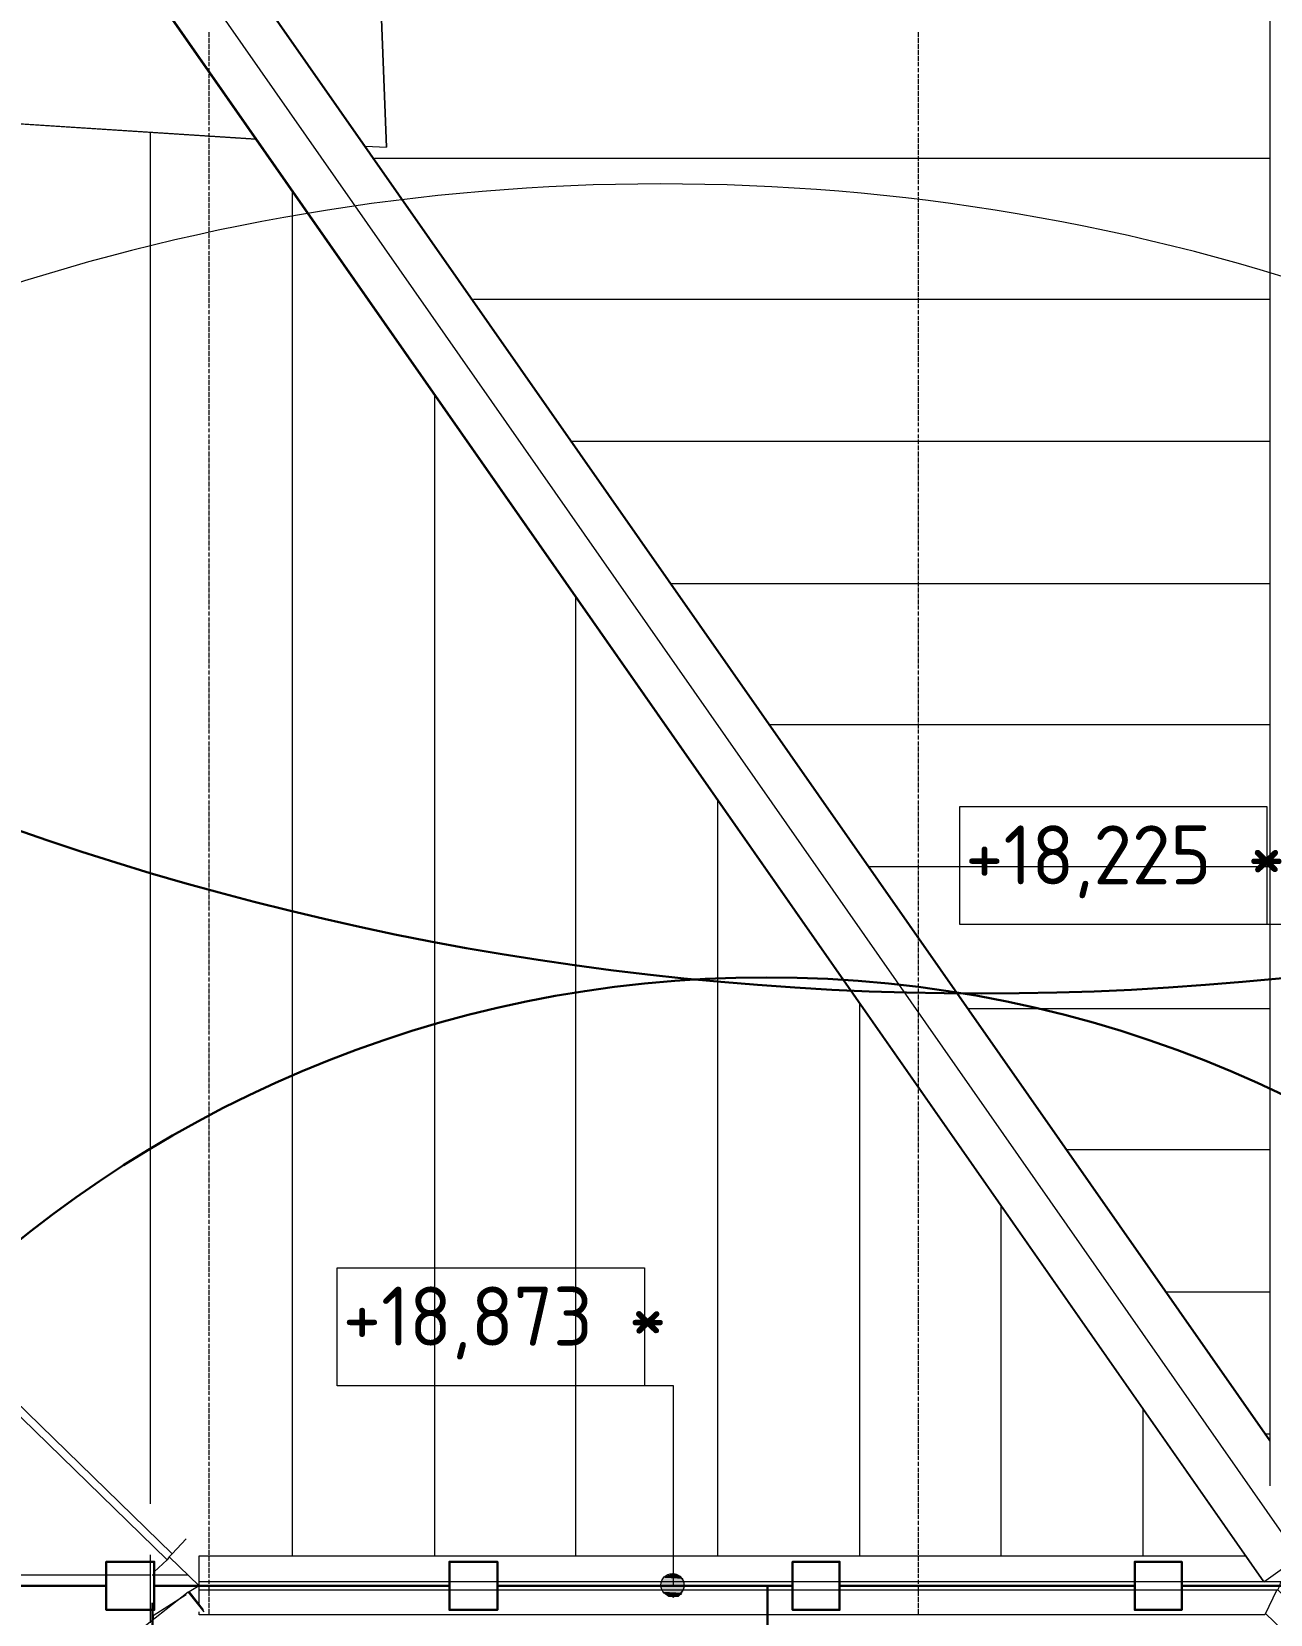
# Model space of a CAD drawing. Header units: millimetres. Extents: x -42533 to 645315, y 3457 to 82611.
# Drawn here: x 588784 to 594027, y 25110 to 31810 of the extents above; entities that cross this region are included whole.
import ezdxf

# ---------------------------------------------------------------- set-up
doc = ezdxf.new("R2010")
doc.units = ezdxf.units.MM
for name, color, linetype, true_color in [('PDF _!ЭОМ.Молниезащита', 7, 'Continuous', 0x954a95), ('PDF _Аннотация', 7, 'Continuous', 0xbababa), ('PDF _Антураж', 7, 'Continuous', 0xbababa), ('PDF _Крыша', 7, 'Continuous', 0xbababa), ('PDF _Крыша штриховка', 7, 'Continuous', 0xbababa), ('PDF _Обобщенные модели', 7, 'Continuous', 0xbababa), ('PDF _Ограждение', 7, 'Continuous', 0xbababa), ('PDF _Оси', 7, 'Continuous', 0xbababa), ('PDF _Отметки', 7, 'Continuous', 0xbababa)]:
    doc.layers.add(name, color=color, linetype=linetype, true_color=true_color)
doc.layers.add('PDF _Текст', color=7, linetype='Continuous')
doc.styles.add('PDF GOST Common', font='GOST_Common.ttf')

msp = doc.modelspace()

# ---------------------------------------------------------------- linework, layer by layer
at = {"layer": 'PDF _!ЭОМ.Молниезащита', "color": 5, "lineweight": 30}
for points in [[(594156.3, 26391.1), (594156.3, 25391.6), (594156.3, 25230.6), (593652.3, 25230.6), (593652.3, 25129), (593453.2, 25129), (593453.2, 25332.3), (593652.3, 25332.3), (593652.3, 25230.6)], [(589103.5, 25230.6), (588104, 25230.6), (587854.1, 25230.6), (587854.1, 25129), (587655, 25129), (587655, 25332.3), (587854.1, 25332.3), (587854.1, 25230.6)], [(590552, 25230.6), (589552.4, 25230.6), (589302.6, 25230.6), (589302.6, 25129), (589099.3, 25129), (589099.3, 25332.3), (589302.6, 25332.3), (589302.6, 25230.6)], [(592004.7, 25230.6), (591005.2, 25230.6), (590755.3, 25230.6), (590755.3, 25129), (590552, 25129), (590552, 25332.3), (590755.3, 25332.3), (590755.3, 25230.6)], [(593453.2, 25230.6), (592453.7, 25230.6), (592203.8, 25230.6), (592203.8, 25129), (592004.7, 25129), (592004.7, 25332.3), (592203.8, 25332.3), (592203.8, 25230.6)], [(591898.8, 23591.6), (591898.8, 24591.1), (591898.8, 25230.6)], [(589294.9, 23417.9), (589294.9, 24417.4), (589294.9, 25158.6)]]:
    msp.add_lwpolyline(points, dxfattribs=at)
at = {"layer": 'PDF _!ЭОМ.Молниезащита', "lineweight": 13}
msp.add_circle((592805, 40061.1), 16795.3, dxfattribs=at)
at = {"layer": 'PDF _!ЭОМ.Молниезащита', "color": 116, "lineweight": 30, "true_color": 0x136734}
for centre, radius in [((592805, 40061.1), 12322.7), ((591894.4, 22755.9), 5050.7)]:
    msp.add_circle(centre, radius, dxfattribs=at)
at = {"layer": 'PDF _!ЭОМ.Молниезащита', "lineweight": 13}
msp.add_arc((591445.4, 22129.1), 9036.1, 344.77295, 295.66956, dxfattribs=at)
at = {"layer": 'PDF _Аннотация', "color": 8, "lineweight": 20}
for points in [[(592712, 28030.2), (592712, 28530), (594012.3, 28530), (594012.3, 28030.2)], [(590077.6, 26077.7), (590077.6, 26577.5), (591377.9, 26577.5), (591377.9, 26077.7)]]:
    msp.add_lwpolyline(points, close=True, dxfattribs=at)
at = {"layer": 'PDF _Антураж', "color": 8, "lineweight": 18}
for points in [[(590196.2, 31325.3), (590285.2, 31321.1), (590175, 34175.7), (590285.2, 31321.1)], [(582890.2, 31744.6), (582886, 31799.7), (589734.6, 31354.9), (582907.2, 31795.4)]]:
    msp.add_lwpolyline(points, dxfattribs=at)
at = {"layer": 'PDF _Крыша', "color": 8, "lineweight": 9}
for points in [[(589366.1, 25353.5), (589493.2, 25230.6), (589450.8, 25205.2)], [(589438.1, 25192.5), (589298.3, 25103.6), (589298.3, 25086.6)]]:
    msp.add_lwpolyline(points, dxfattribs=at)
at = {"layer": 'PDF _Крыша штриховка', "color": 8, "lineweight": 9}
for points in [[(589285.6, 31384.6), (589285.6, 25577.9)], [(590234.3, 31274.5), (594025, 31274.5)], [(589887, 31134.7), (589887, 25357.7)], [(590653.6, 30677.3), (594025, 30677.3)], [(590488.5, 30274.9), (590488.5, 25357.7)], [(591068.7, 30075.9), (594025, 30075.9)], [(591085.6, 29419.4), (591085.6, 25357.7)], [(591488, 29474.5), (594025, 29474.5)], [(591907.3, 28877.3), (594025, 28877.3)], [(591687.1, 28559.6), (591687.1, 25357.7)], [(592326.6, 28275.8), (594025, 28275.8)], [(592288.5, 27699.8), (592288.5, 25357.7)], [(592745.9, 27674.4), (594025, 27674.4)], [(593165.2, 27077.2), (594025, 27077.2)], [(592885.7, 26840.1), (592885.7, 25357.7)], [(593584.5, 26475.8), (594025, 26475.8)], [(593487.1, 25980.3), (593487.1, 25357.7)], [(594003.8, 25874.4), (594025, 25874.4)], [(583135.9, 25277.2), (589285.6, 25277.2)], [(589294.1, 25277.2), (589446.6, 25277.2)]]:
    msp.add_lwpolyline(points, dxfattribs=at)
at = {"layer": 'PDF _Обобщенные модели', "color": 8, "lineweight": 18}
for points in [[(594025, 41075.1), (594025, 25654.2)], [(589285.6, 25361.9), (589285.6, 25073.9)]]:
    msp.add_lwpolyline(points, dxfattribs=at)
at = {"layer": 'PDF _Ограждение', "color": 8, "lineweight": 9}
for points in [[(594025, 25849), (589196.7, 32756.8)], [(594025, 25844.8), (589196.7, 32752.6)], [(589438.1, 25429.7), (589378.8, 25366.2), (589366.1, 25353.5), (589357.6, 25340.8), (581916.1, 32595.9)], [(581962.7, 32595.9), (589378.8, 25366.2)], [(593999.6, 25247.6), (588866.3, 32595.9)], [(588870.6, 32595.9), (593999.6, 25247.6), (594147.8, 25353.5), (594296, 25455.1), (594135.1, 25683.8)], [(594147.8, 25353.5), (589090.8, 32595.9)], [(589357.6, 25340.8), (589302.6, 25289.9)], [(589493.2, 25213.7), (589493.2, 25230.6), (589493.2, 25247.6), (589493.2, 25357.7), (593923.3, 25357.7)], [(589289.9, 24819.8), (589162.8, 24980.7), (589306.8, 25095.1), (589446.6, 25205.2), (589450.8, 25205.2), (589510.1, 25129)], [(589514.3, 25120.5), (589446.6, 25205.2)], [(595066.9, 24248), (594058.9, 25213.7), (594067.3, 25230.6), (594071.6, 25247.6), (593999.6, 25247.6), (589493.2, 25247.6)], [(594054.6, 25213.7), (594003.8, 25107.8), (589493.2, 25107.8), (589493.2, 25120.5)], [(589493.2, 25145.9), (589493.2, 25213.7), (594058.9, 25213.7)], [(594008, 25112), (594910.2, 24248)]]:
    msp.add_lwpolyline(points, dxfattribs=at)
at = {"layer": 'PDF _Оси', "color": 8, "lineweight": 9}
for points in [[(589535.5, 31787), (589535.5, 31808.1)], [(589535.5, 31761.5), (589535.5, 31782.7)], [(592538.4, 31787), (592538.4, 31808.1)], [(592538.4, 31761.5), (592538.4, 31782.7)], [(589535.5, 31736.1), (589535.5, 31757.3)], [(589535.5, 31710.7), (589535.5, 31731.9)], [(589535.5, 31685.3), (589535.5, 31706.5)], [(592538.4, 31736.1), (592538.4, 31757.3)], [(592538.4, 31710.7), (592538.4, 31731.9)], [(592538.4, 31685.3), (592538.4, 31706.5)], [(589535.5, 31664.1), (589535.5, 31681.1)], [(589535.5, 31659.9), (589535.5, 31659.9)], [(589535.5, 31638.7), (589535.5, 31655.7)], [(589535.5, 31634.5), (589535.5, 31634.5)], [(589535.5, 31613.3), (589535.5, 31630.2)], [(592538.4, 31664.1), (592538.4, 31681.1)], [(592538.4, 31659.9), (592538.4, 31659.9)], [(592538.4, 31638.7), (592538.4, 31655.7)], [(592538.4, 31634.5), (592538.4, 31634.5)], [(592538.4, 31613.3), (592538.4, 31630.2)], [(589535.5, 31587.9), (589535.5, 31609.1)], [(589535.5, 31562.5), (589535.5, 31583.7)], [(592538.4, 31587.9), (592538.4, 31609.1)], [(592538.4, 31562.5), (592538.4, 31583.7)], [(589535.5, 31537.1), (589535.5, 31558.2)], [(589535.5, 31511.7), (589535.5, 31532.8)], [(589535.5, 31486.2), (589535.5, 31507.4)], [(592538.4, 31537.1), (592538.4, 31558.2)], [(592538.4, 31511.7), (592538.4, 31532.8)], [(592538.4, 31486.2), (592538.4, 31507.4)], [(589535.5, 31460.8), (589535.5, 31482)], [(589535.5, 31435.4), (589535.5, 31456.6)], [(589535.5, 31414.2), (589535.5, 31431.2)], [(592538.4, 31460.8), (592538.4, 31482)], [(592538.4, 31435.4), (592538.4, 31456.6)], [(592538.4, 31414.2), (592538.4, 31431.2)], [(589535.5, 31410), (589535.5, 31410)], [(589535.5, 31388.8), (589535.5, 31405.8)], [(589535.5, 31384.6), (589535.5, 31384.6)], [(589535.5, 31363.4), (589535.5, 31380.4)], [(589535.5, 31338), (589535.5, 31359.2)], [(592538.4, 31410), (592538.4, 31410)], [(592538.4, 31388.8), (592538.4, 31405.8)], [(592538.4, 31384.6), (592538.4, 31384.6)], [(592538.4, 31363.4), (592538.4, 31380.4)], [(592538.4, 31338), (592538.4, 31359.2)], [(589535.5, 31312.6), (589535.5, 31333.8)], [(589535.5, 31287.2), (589535.5, 31308.4)], [(592538.4, 31312.6), (592538.4, 31333.8)], [(592538.4, 31287.2), (592538.4, 31308.4)], [(589535.5, 31261.8), (589535.5, 31282.9)], [(589535.5, 31236.4), (589535.5, 31257.5)], [(589535.5, 31210.9), (589535.5, 31232.1)], [(592538.4, 31261.8), (592538.4, 31282.9)], [(592538.4, 31236.4), (592538.4, 31257.5)], [(592538.4, 31210.9), (592538.4, 31232.1)], [(589535.5, 31185.5), (589535.5, 31206.7)], [(589535.5, 31164.4), (589535.5, 31181.3)], [(589535.5, 31160.1), (589535.5, 31160.1)], [(592538.4, 31185.5), (592538.4, 31206.7)], [(592538.4, 31164.4), (592538.4, 31181.3)], [(592538.4, 31160.1), (592538.4, 31160.1)], [(589535.5, 31138.9), (589535.5, 31155.9)], [(589535.5, 31134.7), (589535.5, 31134.7)], [(589535.5, 31113.5), (589535.5, 31130.5)], [(589535.5, 31088.1), (589535.5, 31109.3)], [(592538.4, 31138.9), (592538.4, 31155.9)], [(592538.4, 31134.7), (592538.4, 31134.7)], [(592538.4, 31113.5), (592538.4, 31130.5)], [(592538.4, 31088.1), (592538.4, 31109.3)], [(589535.5, 31062.7), (589535.5, 31083.9)], [(589535.5, 31037.3), (589535.5, 31058.5)], [(589535.5, 31011.9), (589535.5, 31033.1)], [(592538.4, 31062.7), (592538.4, 31083.9)], [(592538.4, 31037.3), (592538.4, 31058.5)], [(592538.4, 31011.9), (592538.4, 31033.1)], [(589535.5, 30986.5), (589535.5, 31007.6)], [(589535.5, 30961.1), (589535.5, 30982.2)], [(589535.5, 30935.6), (589535.5, 30956.8)], [(592538.4, 30986.5), (592538.4, 31007.6)], [(592538.4, 30961.1), (592538.4, 30982.2)], [(592538.4, 30935.6), (592538.4, 30956.8)], [(589535.5, 30910.2), (589535.5, 30931.4)], [(589535.5, 30889.1), (589535.5, 30906)], [(592538.4, 30910.2), (592538.4, 30931.4)], [(592538.4, 30889.1), (592538.4, 30906)], [(589535.5, 30884.8), (589535.5, 30884.8)], [(589535.5, 30863.6), (589535.5, 30880.6)], [(589535.5, 30838.2), (589535.5, 30859.4)], [(589535.5, 30812.8), (589535.5, 30834)], [(592538.4, 30884.8), (592538.4, 30884.8)], [(592538.4, 30863.6), (592538.4, 30880.6)], [(592538.4, 30838.2), (592538.4, 30859.4)], [(592538.4, 30812.8), (592538.4, 30834)], [(589535.5, 30787.4), (589535.5, 30808.6)], [(589535.5, 30762), (589535.5, 30783.2)], [(589535.5, 30736.6), (589535.5, 30757.8)], [(592538.4, 30787.4), (592538.4, 30808.6)], [(592538.4, 30762), (592538.4, 30783.2)], [(592538.4, 30736.6), (592538.4, 30757.8)], [(589535.5, 30711.2), (589535.5, 30732.4)], [(589535.5, 30685.8), (589535.5, 30706.9)], [(592538.4, 30711.2), (592538.4, 30732.4)], [(592538.4, 30685.8), (592538.4, 30706.9)], [(589535.5, 30660.4), (589535.5, 30681.5)], [(589535.5, 30639.2), (589535.5, 30656.1)], [(589535.5, 30634.9), (589535.5, 30634.9)], [(589535.5, 30613.8), (589535.5, 30630.7)], [(592538.4, 30660.4), (592538.4, 30681.5)], [(592538.4, 30639.2), (592538.4, 30656.1)], [(592538.4, 30634.9), (592538.4, 30634.9)], [(592538.4, 30613.8), (592538.4, 30630.7)], [(589535.5, 30609.5), (589535.5, 30609.5)], [(589535.5, 30588.3), (589535.5, 30605.3)], [(589535.5, 30562.9), (589535.5, 30584.1)], [(589535.5, 30537.5), (589535.5, 30558.7)], [(592538.4, 30609.5), (592538.4, 30609.5)], [(592538.4, 30588.3), (592538.4, 30605.3)], [(592538.4, 30562.9), (592538.4, 30584.1)], [(592538.4, 30537.5), (592538.4, 30558.7)], [(589535.5, 30512.1), (589535.5, 30533.3)], [(589535.5, 30486.7), (589535.5, 30507.9)], [(592538.4, 30512.1), (592538.4, 30533.3)], [(592538.4, 30486.7), (592538.4, 30507.9)], [(589535.5, 30461.3), (589535.5, 30482.5)], [(589535.5, 30435.9), (589535.5, 30457.1)], [(589535.5, 30410.5), (589535.5, 30431.6)], [(592538.4, 30461.3), (592538.4, 30482.5)], [(592538.4, 30435.9), (592538.4, 30457.1)], [(592538.4, 30410.5), (592538.4, 30431.6)], [(589535.5, 30389.3), (589535.5, 30406.2)], [(589535.5, 30385.1), (589535.5, 30385.1)], [(589535.5, 30363.9), (589535.5, 30380.8)], [(589535.5, 30359.6), (589535.5, 30359.6)], [(589535.5, 30338.5), (589535.5, 30355.4)], [(592538.4, 30389.3), (592538.4, 30406.2)], [(592538.4, 30385.1), (592538.4, 30385.1)], [(592538.4, 30363.9), (592538.4, 30380.8)], [(592538.4, 30359.6), (592538.4, 30359.6)], [(592538.4, 30338.5), (592538.4, 30355.4)], [(589535.5, 30313.1), (589535.5, 30334.2)], [(589535.5, 30287.6), (589535.5, 30308.8)], [(592538.4, 30313.1), (592538.4, 30334.2)], [(592538.4, 30287.6), (592538.4, 30308.8)], [(589535.5, 30262.2), (589535.5, 30283.4)], [(589535.5, 30236.8), (589535.5, 30258)], [(589535.5, 30211.4), (589535.5, 30232.6)], [(592538.4, 30262.2), (592538.4, 30283.4)], [(592538.4, 30236.8), (592538.4, 30258)], [(592538.4, 30211.4), (592538.4, 30232.6)], [(589535.5, 30186), (589535.5, 30207.2)], [(589535.5, 30160.6), (589535.5, 30181.8)], [(589535.5, 30139.4), (589535.5, 30156.3)], [(592538.4, 30186), (592538.4, 30207.2)], [(592538.4, 30160.6), (592538.4, 30181.8)], [(592538.4, 30139.4), (592538.4, 30156.3)], [(589535.5, 30135.2), (589535.5, 30135.2)], [(589535.5, 30114), (589535.5, 30130.9)], [(589535.5, 30109.8), (589535.5, 30109.8)], [(589535.5, 30088.6), (589535.5, 30105.5)], [(592538.4, 30135.2), (592538.4, 30135.2)], [(592538.4, 30114), (592538.4, 30130.9)], [(592538.4, 30109.8), (592538.4, 30109.8)], [(592538.4, 30088.6), (592538.4, 30105.5)], [(589535.5, 30063.2), (589535.5, 30084.3)], [(589535.5, 30037.8), (589535.5, 30058.9)], [(589535.5, 30012.3), (589535.5, 30033.5)], [(592538.4, 30063.2), (592538.4, 30084.3)], [(592538.4, 30037.8), (592538.4, 30058.9)], [(592538.4, 30012.3), (592538.4, 30033.5)], [(589535.5, 29986.9), (589535.5, 30008.1)], [(589535.5, 29961.5), (589535.5, 29982.7)], [(589535.5, 29936.1), (589535.5, 29957.3)], [(592538.4, 29986.9), (592538.4, 30008.1)], [(592538.4, 29961.5), (592538.4, 29982.7)], [(592538.4, 29936.1), (592538.4, 29957.3)], [(589535.5, 29910.7), (589535.5, 29931.9)], [(589535.5, 29885.3), (589535.5, 29906.5)], [(592538.4, 29910.7), (592538.4, 29931.9)], [(592538.4, 29885.3), (592538.4, 29906.5)], [(589535.5, 29864.1), (589535.5, 29881)], [(589535.5, 29859.9), (589535.5, 29859.9)], [(589535.5, 29838.7), (589535.5, 29855.6)], [(589535.5, 29813.3), (589535.5, 29834.5)], [(592538.4, 29864.1), (592538.4, 29881)], [(592538.4, 29859.9), (592538.4, 29859.9)], [(592538.4, 29838.7), (592538.4, 29855.6)], [(592538.4, 29813.3), (592538.4, 29834.5)], [(589535.5, 29787.9), (589535.5, 29809)], [(589535.5, 29762.5), (589535.5, 29783.6)], [(589535.5, 29737), (589535.5, 29758.2)], [(592538.4, 29787.9), (592538.4, 29809)], [(592538.4, 29762.5), (592538.4, 29783.6)], [(592538.4, 29737), (592538.4, 29758.2)], [(589535.5, 29711.6), (589535.5, 29732.8)], [(589535.5, 29686.2), (589535.5, 29707.4)], [(592538.4, 29711.6), (592538.4, 29732.8)], [(592538.4, 29686.2), (592538.4, 29707.4)], [(589535.5, 29660.8), (589535.5, 29682)], [(589535.5, 29635.4), (589535.5, 29656.6)], [(589535.5, 29614.2), (589535.5, 29631.2)], [(592538.4, 29660.8), (592538.4, 29682)], [(592538.4, 29635.4), (592538.4, 29656.6)], [(592538.4, 29614.2), (592538.4, 29631.2)], [(589535.5, 29610), (589535.5, 29610)], [(589535.5, 29588.8), (589535.5, 29605.7)], [(589535.5, 29584.6), (589535.5, 29584.6)], [(589535.5, 29563.4), (589535.5, 29580.3)], [(589535.5, 29538), (589535.5, 29559.2)], [(592538.4, 29610), (592538.4, 29610)], [(592538.4, 29588.8), (592538.4, 29605.7)], [(592538.4, 29584.6), (592538.4, 29584.6)], [(592538.4, 29563.4), (592538.4, 29580.3)], [(592538.4, 29538), (592538.4, 29559.2)], [(589535.5, 29512.6), (589535.5, 29533.7)], [(589535.5, 29487.2), (589535.5, 29508.3)], [(589535.5, 29461.7), (589535.5, 29482.9)], [(592538.4, 29512.6), (592538.4, 29533.7)], [(592538.4, 29487.2), (592538.4, 29508.3)], [(592538.4, 29461.7), (592538.4, 29482.9)], [(589535.5, 29436.3), (589535.5, 29457.5)], [(589535.5, 29410.9), (589535.5, 29432.1)], [(592538.4, 29436.3), (592538.4, 29457.5)], [(592538.4, 29410.9), (592538.4, 29432.1)], [(589535.5, 29385.5), (589535.5, 29406.7)], [(589535.5, 29364.3), (589535.5, 29381.3)], [(589535.5, 29360.1), (589535.5, 29360.1)], [(589535.5, 29338.9), (589535.5, 29355.9)], [(592538.4, 29385.5), (592538.4, 29406.7)], [(592538.4, 29364.3), (592538.4, 29381.3)], [(592538.4, 29360.1), (592538.4, 29360.1)], [(592538.4, 29338.9), (592538.4, 29355.9)], [(589535.5, 29334.7), (589535.5, 29334.7)], [(589535.5, 29313.5), (589535.5, 29330.5)], [(589535.5, 29288.1), (589535.5, 29309.3)], [(589535.5, 29262.7), (589535.5, 29283.9)], [(592538.4, 29334.7), (592538.4, 29334.7)], [(592538.4, 29313.5), (592538.4, 29330.5)], [(592538.4, 29288.1), (592538.4, 29309.3)], [(592538.4, 29262.7), (592538.4, 29283.9)], [(589535.5, 29237.3), (589535.5, 29258.5)], [(589535.5, 29211.9), (589535.5, 29233)], [(592538.4, 29237.3), (592538.4, 29258.5)], [(592538.4, 29211.9), (592538.4, 29233)], [(589535.5, 29186.4), (589535.5, 29207.6)], [(589535.5, 29161), (589535.5, 29182.2)], [(589535.5, 29135.6), (589535.5, 29156.8)], [(592538.4, 29186.4), (592538.4, 29207.6)], [(592538.4, 29161), (592538.4, 29182.2)], [(592538.4, 29135.6), (592538.4, 29156.8)], [(589535.5, 29114.4), (589535.5, 29131.4)], [(589535.5, 29110.2), (589535.5, 29110.2)], [(589535.5, 29089), (589535.5, 29106)], [(589535.5, 29084.8), (589535.5, 29084.8)], [(589535.5, 29063.6), (589535.5, 29080.6)], [(592538.4, 29114.4), (592538.4, 29131.4)], [(592538.4, 29110.2), (592538.4, 29110.2)], [(592538.4, 29089), (592538.4, 29106)], [(592538.4, 29084.8), (592538.4, 29084.8)], [(592538.4, 29063.6), (592538.4, 29080.6)], [(589535.5, 29038.2), (589535.5, 29059.4)], [(589535.5, 29012.8), (589535.5, 29034)], [(592538.4, 29038.2), (592538.4, 29059.4)], [(592538.4, 29012.8), (592538.4, 29034)], [(589535.5, 28987.4), (589535.5, 29008.6)], [(589535.5, 28962), (589535.5, 28983.2)], [(589535.5, 28936.6), (589535.5, 28957.7)], [(592538.4, 28987.4), (592538.4, 29008.6)], [(592538.4, 28962), (592538.4, 28983.2)], [(592538.4, 28936.6), (592538.4, 28957.7)], [(589535.5, 28911.2), (589535.5, 28932.3)], [(589535.5, 28885.7), (589535.5, 28906.9)], [(589535.5, 28860.3), (589535.5, 28881.5)], [(592538.4, 28911.2), (592538.4, 28932.3)], [(592538.4, 28885.7), (592538.4, 28906.9)], [(592538.4, 28860.3), (592538.4, 28881.5)], [(589535.5, 28839.2), (589535.5, 28856.1)], [(589535.5, 28834.9), (589535.5, 28834.9)], [(589535.5, 28813.7), (589535.5, 28830.7)], [(592538.4, 28839.2), (592538.4, 28856.1)], [(592538.4, 28834.9), (592538.4, 28834.9)], [(592538.4, 28813.7), (592538.4, 28830.7)], [(589535.5, 28809.5), (589535.5, 28809.5)], [(589535.5, 28788.3), (589535.5, 28805.3)], [(589535.5, 28762.9), (589535.5, 28784.1)], [(589535.5, 28737.5), (589535.5, 28758.7)], [(592538.4, 28809.5), (592538.4, 28809.5)], [(592538.4, 28788.3), (592538.4, 28805.3)], [(592538.4, 28762.9), (592538.4, 28784.1)], [(592538.4, 28737.5), (592538.4, 28758.7)], [(589535.5, 28712.1), (589535.5, 28733.3)], [(589535.5, 28686.7), (589535.5, 28707.9)], [(589535.5, 28661.3), (589535.5, 28682.4)], [(592538.4, 28712.1), (592538.4, 28733.3)], [(592538.4, 28686.7), (592538.4, 28707.9)], [(592538.4, 28661.3), (592538.4, 28682.4)], [(589535.5, 28635.9), (589535.5, 28657)], [(589535.5, 28610.4), (589535.5, 28631.6)], [(592538.4, 28635.9), (592538.4, 28657)], [(592538.4, 28610.4), (592538.4, 28631.6)], [(589535.5, 28589.3), (589535.5, 28606.2)], [(589535.5, 28585), (589535.5, 28585)], [(589535.5, 28563.9), (589535.5, 28580.8)], [(589535.5, 28559.6), (589535.5, 28559.6)], [(589535.5, 28538.4), (589535.5, 28555.4)], [(592538.4, 28589.3), (592538.4, 28606.2)], [(592538.4, 28585), (592538.4, 28585)], [(592538.4, 28563.9), (592538.4, 28580.8)], [(592538.4, 28559.6), (592538.4, 28559.6)], [(592538.4, 28538.4), (592538.4, 28555.4)], [(589535.5, 28513), (589535.5, 28534.2)], [(589535.5, 28487.6), (589535.5, 28508.8)], [(589535.5, 28462.2), (589535.5, 28483.4)], [(592538.4, 28513), (592538.4, 28534.2)], [(592538.4, 28487.6), (592538.4, 28508.8)], [(592538.4, 28462.2), (592538.4, 28483.4)], [(589535.5, 28436.8), (589535.5, 28458)], [(589535.5, 28411.4), (589535.5, 28432.6)], [(592538.4, 28436.8), (592538.4, 28458)], [(592538.4, 28411.4), (592538.4, 28432.6)], [(589535.5, 28386), (589535.5, 28407.1)], [(589535.5, 28360.6), (589535.5, 28381.7)], [(589535.5, 28339.4), (589535.5, 28356.3)], [(592538.4, 28386), (592538.4, 28407.1)], [(592538.4, 28360.6), (592538.4, 28381.7)], [(592538.4, 28339.4), (592538.4, 28356.3)], [(589535.5, 28335.1), (589535.5, 28335.1)], [(589535.5, 28314), (589535.5, 28330.9)], [(589535.5, 28309.7), (589535.5, 28309.7)], [(589535.5, 28288.6), (589535.5, 28305.5)], [(589535.5, 28263.1), (589535.5, 28284.3)], [(592538.4, 28335.1), (592538.4, 28335.1)], [(592538.4, 28314), (592538.4, 28330.9)], [(592538.4, 28309.7), (592538.4, 28309.7)], [(592538.4, 28288.6), (592538.4, 28305.5)], [(592538.4, 28263.1), (592538.4, 28284.3)], [(589535.5, 28237.7), (589535.5, 28258.9)], [(589535.5, 28212.3), (589535.5, 28233.5)], [(592538.4, 28237.7), (592538.4, 28258.9)], [(592538.4, 28212.3), (592538.4, 28233.5)], [(589535.5, 28186.9), (589535.5, 28208.1)], [(589535.5, 28161.5), (589535.5, 28182.7)], [(589535.5, 28136.1), (589535.5, 28157.3)], [(592538.4, 28186.9), (592538.4, 28208.1)], [(592538.4, 28161.5), (592538.4, 28182.7)], [(592538.4, 28136.1), (592538.4, 28157.3)], [(589535.5, 28110.7), (589535.5, 28131.8)], [(589535.5, 28089.5), (589535.5, 28106.4)], [(589535.5, 28085.3), (589535.5, 28085.3)], [(589535.5, 28064.1), (589535.5, 28081)], [(592538.4, 28110.7), (592538.4, 28131.8)], [(592538.4, 28089.5), (592538.4, 28106.4)], [(592538.4, 28085.3), (592538.4, 28085.3)], [(592538.4, 28064.1), (592538.4, 28081)], [(589535.5, 28059.8), (589535.5, 28059.8)], [(589535.5, 28038.7), (589535.5, 28055.6)], [(589535.5, 28013.3), (589535.5, 28034.4)], [(589535.5, 27987.8), (589535.5, 28009)], [(592538.4, 28059.8), (592538.4, 28059.8)], [(592538.4, 28038.7), (592538.4, 28055.6)], [(592538.4, 28013.3), (592538.4, 28034.4)], [(592538.4, 27987.8), (592538.4, 28009)], [(589535.5, 27962.4), (589535.5, 27983.6)], [(589535.5, 27937), (589535.5, 27958.2)], [(592538.4, 27962.4), (592538.4, 27983.6)], [(592538.4, 27937), (592538.4, 27958.2)], [(589535.5, 27911.6), (589535.5, 27932.8)], [(589535.5, 27886.2), (589535.5, 27907.4)], [(589535.5, 27860.8), (589535.5, 27882)], [(592538.4, 27911.6), (592538.4, 27932.8)], [(592538.4, 27886.2), (592538.4, 27907.4)], [(592538.4, 27860.8), (592538.4, 27882)], [(589535.5, 27835.4), (589535.5, 27856.6)], [(589535.5, 27814.2), (589535.5, 27831.1)], [(589535.5, 27810), (589535.5, 27810)], [(592538.4, 27835.4), (592538.4, 27856.6)], [(592538.4, 27814.2), (592538.4, 27831.1)], [(592538.4, 27810), (592538.4, 27810)], [(589535.5, 27788.8), (589535.5, 27805.7)], [(589535.5, 27784.5), (589535.5, 27784.5)], [(589535.5, 27763.4), (589535.5, 27780.3)], [(589535.5, 27738), (589535.5, 27759.1)], [(592538.4, 27788.8), (592538.4, 27805.7)], [(592538.4, 27784.5), (592538.4, 27784.5)], [(592538.4, 27763.4), (592538.4, 27780.3)], [(592538.4, 27738), (592538.4, 27759.1)], [(589535.5, 27712.5), (589535.5, 27733.7)], [(589535.5, 27687.1), (589535.5, 27708.3)], [(589535.5, 27661.7), (589535.5, 27682.9)], [(592538.4, 27712.5), (592538.4, 27733.7)], [(592538.4, 27687.1), (592538.4, 27708.3)], [(592538.4, 27661.7), (592538.4, 27682.9)], [(589535.5, 27636.3), (589535.5, 27657.5)], [(589535.5, 27610.9), (589535.5, 27632.1)], [(589535.5, 27585.5), (589535.5, 27606.7)], [(592538.4, 27636.3), (592538.4, 27657.5)], [(592538.4, 27610.9), (592538.4, 27632.1)], [(592538.4, 27585.5), (592538.4, 27606.7)], [(589535.5, 27564.3), (589535.5, 27581.3)], [(589535.5, 27560.1), (589535.5, 27560.1)], [(589535.5, 27538.9), (589535.5, 27555.8)], [(592538.4, 27564.3), (592538.4, 27581.3)], [(592538.4, 27560.1), (592538.4, 27560.1)], [(592538.4, 27538.9), (592538.4, 27555.8)], [(589535.5, 27534.7), (589535.5, 27534.7)], [(589535.5, 27513.5), (589535.5, 27530.4)], [(589535.5, 27488.1), (589535.5, 27509.3)], [(589535.5, 27462.7), (589535.5, 27483.8)], [(592538.4, 27534.7), (592538.4, 27534.7)], [(592538.4, 27513.5), (592538.4, 27530.4)], [(592538.4, 27488.1), (592538.4, 27509.3)], [(592538.4, 27462.7), (592538.4, 27483.8)], [(589535.5, 27437.3), (589535.5, 27458.4)], [(589535.5, 27411.8), (589535.5, 27433)], [(589535.5, 27386.4), (589535.5, 27407.6)], [(592538.4, 27437.3), (592538.4, 27458.4)], [(592538.4, 27411.8), (592538.4, 27433)], [(592538.4, 27386.4), (592538.4, 27407.6)], [(589535.5, 27361), (589535.5, 27382.2)], [(589535.5, 27335.6), (589535.5, 27356.8)], [(592538.4, 27361), (592538.4, 27382.2)], [(592538.4, 27335.6), (592538.4, 27356.8)], [(589535.5, 27314.4), (589535.5, 27331.4)], [(589535.5, 27310.2), (589535.5, 27310.2)], [(589535.5, 27289), (589535.5, 27306)], [(589535.5, 27284.8), (589535.5, 27284.8)], [(589535.5, 27263.6), (589535.5, 27280.5)], [(592538.4, 27314.4), (592538.4, 27331.4)], [(592538.4, 27310.2), (592538.4, 27310.2)], [(592538.4, 27289), (592538.4, 27306)], [(592538.4, 27284.8), (592538.4, 27284.8)], [(592538.4, 27263.6), (592538.4, 27280.5)], [(589535.5, 27238.2), (589535.5, 27259.4)], [(589535.5, 27212.8), (589535.5, 27234)], [(589535.5, 27187.4), (589535.5, 27208.5)], [(592538.4, 27238.2), (592538.4, 27259.4)], [(592538.4, 27212.8), (592538.4, 27234)], [(592538.4, 27187.4), (592538.4, 27208.5)], [(589535.5, 27162), (589535.5, 27183.1)], [(589535.5, 27136.5), (589535.5, 27157.7)], [(592538.4, 27162), (592538.4, 27183.1)], [(592538.4, 27136.5), (592538.4, 27157.7)], [(589535.5, 27111.1), (589535.5, 27132.3)], [(589535.5, 27085.7), (589535.5, 27106.9)], [(589535.5, 27064.5), (589535.5, 27081.5)], [(592538.4, 27111.1), (592538.4, 27132.3)], [(592538.4, 27085.7), (592538.4, 27106.9)], [(592538.4, 27064.5), (592538.4, 27081.5)], [(589535.5, 27060.3), (589535.5, 27060.3)], [(589535.5, 27039.1), (589535.5, 27056.1)], [(589535.5, 27034.9), (589535.5, 27034.9)], [(589535.5, 27013.7), (589535.5, 27030.7)], [(589535.5, 26988.3), (589535.5, 27009.5)], [(592538.4, 27060.3), (592538.4, 27060.3)], [(592538.4, 27039.1), (592538.4, 27056.1)], [(592538.4, 27034.9), (592538.4, 27034.9)], [(592538.4, 27013.7), (592538.4, 27030.7)], [(592538.4, 26988.3), (592538.4, 27009.5)], [(589535.5, 26962.9), (589535.5, 26984.1)], [(589535.5, 26937.5), (589535.5, 26958.7)], [(592538.4, 26962.9), (592538.4, 26984.1)], [(592538.4, 26937.5), (592538.4, 26958.7)], [(589535.5, 26912.1), (589535.5, 26933.2)], [(589535.5, 26886.7), (589535.5, 26907.8)], [(589535.5, 26861.2), (589535.5, 26882.4)], [(592538.4, 26912.1), (592538.4, 26933.2)], [(592538.4, 26886.7), (592538.4, 26907.8)], [(592538.4, 26861.2), (592538.4, 26882.4)], [(589535.5, 26835.8), (589535.5, 26857)], [(589535.5, 26810.4), (589535.5, 26831.6)], [(589535.5, 26789.2), (589535.5, 26806.2)], [(592538.4, 26835.8), (592538.4, 26857)], [(592538.4, 26810.4), (592538.4, 26831.6)], [(592538.4, 26789.2), (592538.4, 26806.2)], [(589535.5, 26785), (589535.5, 26785)], [(589535.5, 26763.8), (589535.5, 26780.8)], [(589535.5, 26759.6), (589535.5, 26759.6)], [(589535.5, 26738.4), (589535.5, 26755.4)], [(592538.4, 26785), (592538.4, 26785)], [(592538.4, 26763.8), (592538.4, 26780.8)], [(592538.4, 26759.6), (592538.4, 26759.6)], [(592538.4, 26738.4), (592538.4, 26755.4)], [(589535.5, 26713), (589535.5, 26734.2)], [(589535.5, 26687.6), (589535.5, 26708.8)], [(589535.5, 26662.2), (589535.5, 26683.4)], [(592538.4, 26713), (592538.4, 26734.2)], [(592538.4, 26687.6), (592538.4, 26708.8)], [(592538.4, 26662.2), (592538.4, 26683.4)], [(589535.5, 26636.8), (589535.5, 26657.9)], [(589535.5, 26611.4), (589535.5, 26632.5)], [(589535.5, 26585.9), (589535.5, 26607.1)], [(592538.4, 26636.8), (592538.4, 26657.9)], [(592538.4, 26611.4), (592538.4, 26632.5)], [(592538.4, 26585.9), (592538.4, 26607.1)], [(589535.5, 26560.5), (589535.5, 26581.7)], [(589535.5, 26539.4), (589535.5, 26556.3)], [(589535.5, 26535.1), (589535.5, 26535.1)], [(592538.4, 26560.5), (592538.4, 26581.7)], [(592538.4, 26539.4), (592538.4, 26556.3)], [(592538.4, 26535.1), (592538.4, 26535.1)], [(589535.5, 26513.9), (589535.5, 26530.9)], [(589535.5, 26509.7), (589535.5, 26509.7)], [(589535.5, 26488.5), (589535.5, 26505.5)], [(589535.5, 26463.1), (589535.5, 26484.3)], [(592538.4, 26513.9), (592538.4, 26530.9)], [(592538.4, 26509.7), (592538.4, 26509.7)], [(592538.4, 26488.5), (592538.4, 26505.5)], [(592538.4, 26463.1), (592538.4, 26484.3)], [(589535.5, 26437.7), (589535.5, 26458.9)], [(589535.5, 26412.3), (589535.5, 26433.5)], [(589535.5, 26386.9), (589535.5, 26408.1)], [(592538.4, 26437.7), (592538.4, 26458.9)], [(592538.4, 26412.3), (592538.4, 26433.5)], [(592538.4, 26386.9), (592538.4, 26408.1)], [(589535.5, 26361.5), (589535.5, 26382.6)], [(589535.5, 26336.1), (589535.5, 26357.2)], [(592538.4, 26361.5), (592538.4, 26382.6)], [(592538.4, 26336.1), (592538.4, 26357.2)], [(589535.5, 26310.6), (589535.5, 26331.8)], [(589535.5, 26289.5), (589535.5, 26306.4)], [(589535.5, 26285.2), (589535.5, 26285.2)], [(589535.5, 26264.1), (589535.5, 26281)], [(592538.4, 26310.6), (592538.4, 26331.8)], [(592538.4, 26289.5), (592538.4, 26306.4)], [(592538.4, 26285.2), (592538.4, 26285.2)], [(592538.4, 26264.1), (592538.4, 26281)], [(589535.5, 26259.8), (589535.5, 26259.8)], [(589535.5, 26238.6), (589535.5, 26255.6)], [(589535.5, 26213.2), (589535.5, 26234.4)], [(589535.5, 26187.8), (589535.5, 26209)], [(592538.4, 26259.8), (592538.4, 26259.8)], [(592538.4, 26238.6), (592538.4, 26255.6)], [(592538.4, 26213.2), (592538.4, 26234.4)], [(592538.4, 26187.8), (592538.4, 26209)], [(589535.5, 26162.4), (589535.5, 26183.6)], [(589535.5, 26137), (589535.5, 26158.2)], [(589535.5, 26111.6), (589535.5, 26132.8)], [(592538.4, 26162.4), (592538.4, 26183.6)], [(592538.4, 26137), (592538.4, 26158.2)], [(592538.4, 26111.6), (592538.4, 26132.8)], [(589535.5, 26086.2), (589535.5, 26107.4)], [(589535.5, 26060.8), (589535.5, 26081.9)], [(592538.4, 26086.2), (592538.4, 26107.4)], [(592538.4, 26060.8), (592538.4, 26081.9)], [(589535.5, 26039.6), (589535.5, 26056.5)], [(589535.5, 26035.4), (589535.5, 26035.4)], [(589535.5, 26014.2), (589535.5, 26031.1)], [(589535.5, 26009.9), (589535.5, 26009.9)], [(589535.5, 25988.8), (589535.5, 26005.7)], [(592538.4, 26039.6), (592538.4, 26056.5)], [(592538.4, 26035.4), (592538.4, 26035.4)], [(592538.4, 26014.2), (592538.4, 26031.1)], [(592538.4, 26009.9), (592538.4, 26009.9)], [(592538.4, 25988.8), (592538.4, 26005.7)], [(589535.5, 25963.3), (589535.5, 25984.5)], [(589535.5, 25937.9), (589535.5, 25959.1)], [(589535.5, 25912.5), (589535.5, 25933.7)], [(592538.4, 25963.3), (592538.4, 25984.5)], [(592538.4, 25937.9), (592538.4, 25959.1)], [(592538.4, 25912.5), (592538.4, 25933.7)], [(589535.5, 25887.1), (589535.5, 25908.3)], [(589535.5, 25861.7), (589535.5, 25882.9)], [(592538.4, 25887.1), (592538.4, 25908.3)], [(592538.4, 25861.7), (592538.4, 25882.9)], [(589535.5, 25836.3), (589535.5, 25857.5)], [(589535.5, 25810.9), (589535.5, 25832.1)], [(589535.5, 25785.5), (589535.5, 25806.6)], [(592538.4, 25836.3), (592538.4, 25857.5)], [(592538.4, 25810.9), (592538.4, 25832.1)], [(592538.4, 25785.5), (592538.4, 25806.6)], [(589535.5, 25764.3), (589535.5, 25781.2)], [(589535.5, 25760.1), (589535.5, 25760.1)], [(589535.5, 25738.9), (589535.5, 25755.8)], [(589535.5, 25734.6), (589535.5, 25734.6)], [(589535.5, 25713.5), (589535.5, 25730.4)], [(592538.4, 25764.3), (592538.4, 25781.2)], [(592538.4, 25760.1), (592538.4, 25760.1)], [(592538.4, 25738.9), (592538.4, 25755.8)], [(592538.4, 25734.6), (592538.4, 25734.6)], [(592538.4, 25713.5), (592538.4, 25730.4)], [(589535.5, 25688.1), (589535.5, 25709.2)], [(589535.5, 25662.6), (589535.5, 25683.8)], [(592538.4, 25688.1), (592538.4, 25709.2)], [(592538.4, 25662.6), (592538.4, 25683.8)], [(589535.5, 25637.2), (589535.5, 25658.4)], [(589535.5, 25611.8), (589535.5, 25633)], [(589535.5, 25586.4), (589535.5, 25607.6)], [(592538.4, 25637.2), (592538.4, 25658.4)], [(592538.4, 25611.8), (592538.4, 25633)], [(592538.4, 25586.4), (592538.4, 25607.6)], [(589535.5, 25561), (589535.5, 25582.2)], [(589535.5, 25535.6), (589535.5, 25556.8)], [(589535.5, 25514.4), (589535.5, 25531.3)], [(592538.4, 25561), (592538.4, 25582.2)], [(592538.4, 25535.6), (592538.4, 25556.8)], [(592538.4, 25514.4), (592538.4, 25531.3)], [(589535.5, 25510.2), (589535.5, 25510.2)], [(589535.5, 25489), (589535.5, 25505.9)], [(589535.5, 25484.8), (589535.5, 25484.8)], [(589535.5, 25463.6), (589535.5, 25480.5)], [(592538.4, 25510.2), (592538.4, 25510.2)], [(592538.4, 25489), (592538.4, 25505.9)], [(592538.4, 25484.8), (592538.4, 25484.8)], [(592538.4, 25463.6), (592538.4, 25480.5)], [(589535.5, 25438.2), (589535.5, 25459.3)], [(589535.5, 25412.8), (589535.5, 25433.9)], [(589535.5, 25387.3), (589535.5, 25408.5)], [(592538.4, 25438.2), (592538.4, 25459.3)], [(592538.4, 25412.8), (592538.4, 25433.9)], [(592538.4, 25387.3), (592538.4, 25408.5)], [(589535.5, 25361.9), (589535.5, 25383.1)], [(589535.5, 25336.5), (589535.5, 25357.7)], [(589535.5, 25311.1), (589535.5, 25332.3)], [(592538.4, 25361.9), (592538.4, 25383.1)], [(592538.4, 25336.5), (592538.4, 25357.7)], [(592538.4, 25311.1), (592538.4, 25332.3)], [(589535.5, 25285.7), (589535.5, 25306.9)], [(589535.5, 25264.5), (589535.5, 25281.5)], [(589535.5, 25260.3), (589535.5, 25260.3)], [(592538.4, 25285.7), (592538.4, 25306.9)], [(592538.4, 25264.5), (592538.4, 25281.5)], [(592538.4, 25260.3), (592538.4, 25260.3)], [(589535.5, 25239.1), (589535.5, 25256)], [(589535.5, 25234.9), (589535.5, 25234.9)], [(589535.5, 25213.7), (589535.5, 25230.6)], [(589535.5, 25188.3), (589535.5, 25209.5)], [(592538.4, 25239.1), (592538.4, 25256)], [(592538.4, 25234.9), (592538.4, 25234.9)], [(592538.4, 25213.7), (592538.4, 25230.6)], [(592538.4, 25188.3), (592538.4, 25209.5)], [(589535.5, 25162.9), (589535.5, 25184)], [(589535.5, 25137.5), (589535.5, 25158.6)], [(589535.5, 25112), (589535.5, 25133.2)], [(592538.4, 25162.9), (592538.4, 25184)], [(592538.4, 25137.5), (592538.4, 25158.6)], [(592538.4, 25112), (592538.4, 25133.2)]]:
    msp.add_lwpolyline(points, dxfattribs=at)
at = {"layer": 'PDF _Отметки', "color": 8, "lineweight": 20}
for points in [[(595215.1, 27280.5), (594219.8, 28030.2), (593360, 28030.2)], [(591500.7, 25230.6), (591500.7, 26077.7), (590725.6, 26077.7)]]:
    msp.add_lwpolyline(points, dxfattribs=at)
at = {"layer": 'PDF _Отметки', "lineweight": 9}
msp.add_circle((591496.2, 25233.7), 48.7, dxfattribs=at)
at = {"layer": 'PDF _Отметки', "transparency": 33554559}
for points in [[(591458.4, 25260.3), (591543.1, 25256), (591454.1, 25256)], [(591462.6, 25264.5), (591543.1, 25260.3), (591458.4, 25260.3)], [(591543.1, 25260.3), (591458.4, 25260.3), (591543.1, 25256)], [(591466.8, 25268.8), (591534.6, 25264.5), (591462.6, 25264.5)], [(591538.8, 25264.5), (591538.8, 25264.5), (591462.6, 25264.5)], [(591538.8, 25264.5), (591462.6, 25264.5), (591534.6, 25264.5)], [(591538.8, 25264.5), (591462.6, 25264.5), (591543.1, 25260.3)], [(591471.1, 25273), (591534.6, 25268.8), (591466.8, 25268.8)], [(591534.6, 25268.8), (591466.8, 25268.8), (591534.6, 25264.5)], [(591475.3, 25273), (591530.4, 25273), (591471.1, 25273)], [(591530.4, 25273), (591471.1, 25273), (591534.6, 25268.8)], [(591479.5, 25277.2), (591526.1, 25273), (591475.3, 25273)], [(591526.1, 25273), (591475.3, 25273), (591530.4, 25273)], [(591483.8, 25277.2), (591521.9, 25277.2), (591479.5, 25277.2)], [(591521.9, 25277.2), (591479.5, 25277.2), (591526.1, 25273)], [(591488, 25281.5), (591517.6, 25277.2), (591483.8, 25277.2)], [(591517.6, 25277.2), (591483.8, 25277.2), (591521.9, 25277.2)], [(591492.2, 25281.5), (591513.4, 25281.5), (591488, 25281.5)], [(591513.4, 25281.5), (591488, 25281.5), (591517.6, 25277.2)], [(591500.7, 25281.5), (591504.9, 25281.5), (591492.2, 25281.5)], [(591504.9, 25281.5), (591492.2, 25281.5), (591513.4, 25281.5)], [(591454.1, 25247.6), (591547.3, 25239.1), (591449.9, 25239.1)], [(591547.3, 25239.1), (591449.9, 25239.1), (591551.5, 25234.9)], [(591449.9, 25239.1), (591551.5, 25234.9), (591449.9, 25234.9)], [(591551.5, 25234.9), (591449.9, 25234.9), (591551.5, 25230.6)], [(591449.9, 25234.9), (591551.5, 25230.6), (591449.9, 25230.6)], [(591551.5, 25230.6), (591449.9, 25230.6), (591551.5, 25226.4)], [(591449.9, 25230.6), (591551.5, 25226.4), (591449.9, 25226.4)], [(591551.5, 25226.4), (591449.9, 25226.4), (591547.3, 25222.2)], [(591449.9, 25226.4), (591547.3, 25222.2), (591449.9, 25222.2)], [(591547.3, 25222.2), (591449.9, 25222.2), (591547.3, 25217.9)], [(591449.9, 25222.2), (591547.3, 25217.9), (591454.1, 25217.9)], [(591543.1, 25256), (591454.1, 25256), (591547.3, 25251.8)], [(591454.1, 25256), (591547.3, 25251.8), (591454.1, 25251.8)], [(591547.3, 25251.8), (591454.1, 25251.8), (591547.3, 25247.6)], [(591454.1, 25251.8), (591547.3, 25247.6), (591454.1, 25247.6)], [(591547.3, 25247.6), (591454.1, 25247.6), (591547.3, 25239.1)], [(591547.3, 25217.9), (591454.1, 25217.9), (591547.3, 25213.7)], [(591454.1, 25217.9), (591547.3, 25213.7), (591454.1, 25213.7)], [(591547.3, 25213.7), (591454.1, 25213.7), (591543.1, 25209.5)], [(591454.1, 25213.7), (591543.1, 25209.5), (591454.1, 25209.5)], [(591543.1, 25209.5), (591454.1, 25209.5), (591543.1, 25205.2)], [(591454.1, 25209.5), (591543.1, 25205.2), (591458.4, 25205.2)], [(591543.1, 25205.2), (591458.4, 25205.2), (591538.8, 25201)], [(591458.4, 25205.2), (591538.8, 25201), (591462.6, 25201)], [(591538.8, 25201), (591462.6, 25201), (591534.6, 25196.8)], [(591462.6, 25201), (591534.6, 25196.8), (591462.6, 25196.8)], [(591534.6, 25196.8), (591462.6, 25196.8), (591534.6, 25192.5)], [(591462.6, 25196.8), (591534.6, 25192.5), (591466.8, 25192.5)], [(591534.6, 25192.5), (591466.8, 25192.5), (591530.4, 25192.5)], [(591466.8, 25192.5), (591530.4, 25192.5), (591471.1, 25192.5)], [(591530.4, 25192.5), (591471.1, 25192.5), (591526.1, 25188.3)], [(591471.1, 25192.5), (591526.1, 25188.3), (591475.3, 25188.3)], [(591526.1, 25188.3), (591475.3, 25188.3), (591521.9, 25184)], [(591475.3, 25188.3), (591521.9, 25184), (591479.5, 25184)], [(591521.9, 25184), (591479.5, 25184), (591517.6, 25184)], [(591479.5, 25184), (591517.6, 25184), (591483.8, 25184)], [(591517.6, 25184), (591483.8, 25184), (591513.4, 25184)], [(591483.8, 25184), (591513.4, 25184), (591488, 25184)], [(591488, 25184), (591492.2, 25184), (591504.9, 25184)], [(591488, 25184), (591513.4, 25184), (591504.9, 25184)], [(591492.2, 25184), (591504.9, 25184), (591500.7, 25179.8)]]:
    msp.add_solid(points, dxfattribs=at)

# ---------------------------------------------------------------- texts
at = {"layer": 'PDF _Текст', "color": 7, "char_height": 250.03, "attachment_point": 4, "style": 'PDF GOST Common'}
for s, insert in [('+18,225 *', (592735.1, 28295.7)), ('+18,873 *', (590100.6, 26343.1))]:
    msp.add_mtext(s, dxfattribs=dict(at, insert=insert))

doc.saveas('drawing.dxf')
